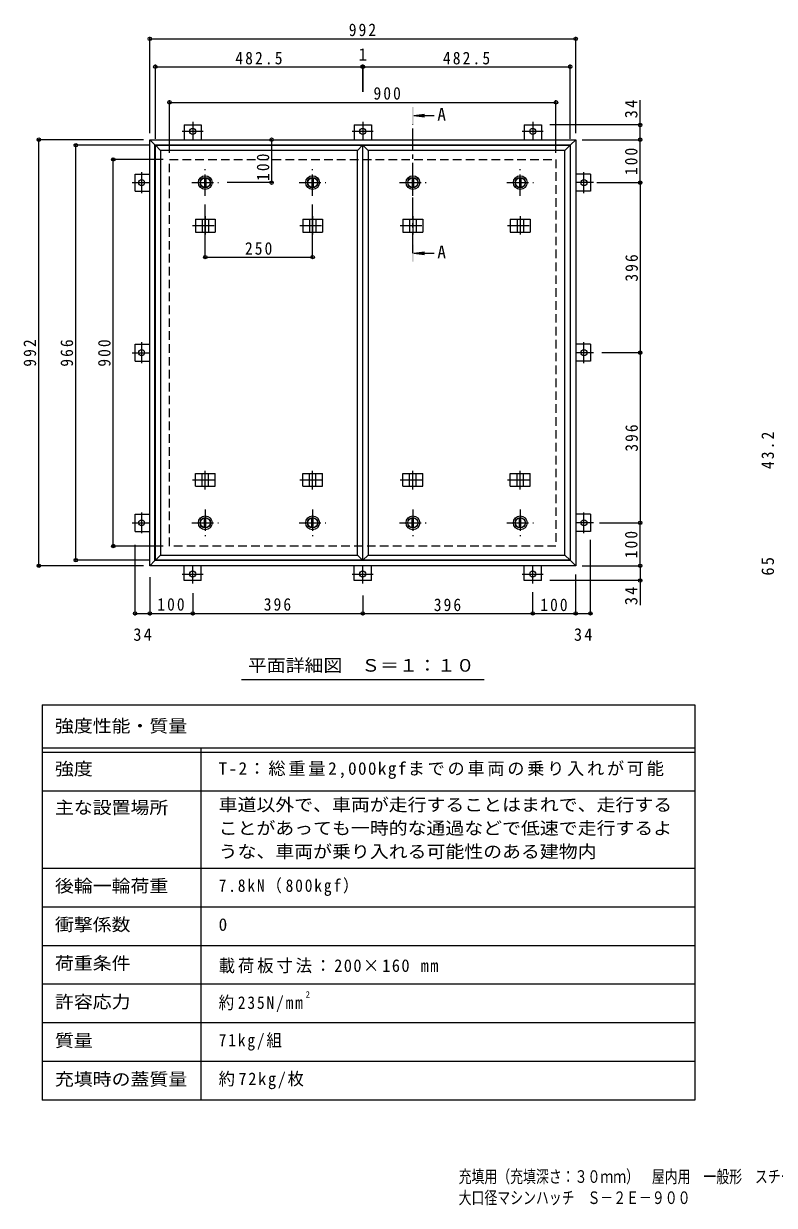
# Model space of a CAD drawing. Units: millimetres at full size, sheet at 1:10, with parts at other scales. Extents: x -1806 to 1894, y -1353 to 1398.
# Drawn here: x -1806 to -57, y -1353 to 1398 of the extents above; entities that cross this region are included whole.
import ezdxf
from ezdxf.enums import TextEntityAlignment as Align

# ---------------------------------------------------------------- set-up
doc = ezdxf.new("R2010")
doc.units = ezdxf.units.MM
doc.header["$LTSCALE"] = 10
doc.header["$PDMODE"] = 32
doc.header["$PDSIZE"] = 8
doc.linetypes.add('CHAIN1', pattern=[8, 5, -1, 1, -1])
doc.linetypes.add('DASHED2', pattern=[3, 2, -1])
for name, color, linetype, lineweight in [('0-1_躯体', 2, 'DASHED2', 9), ('0-2_仕上', 3, 'Continuous', 9), ('0-3_建具', 4, 'Continuous', 9), ('0-5_寸法', 4, 'Continuous', 9), ('0-C', 2, 'Continuous', 9), ('0-E', 3, 'Continuous', 9), ('0-F', 7, 'Continuous', 9), ('D-F', 7, 'Continuous', 9), ('F-5_F-5ﾚｲﾔ', 7, 'Continuous', 9), ('F-F_F-Fﾚｲﾔ', 2, 'Continuous', 9)]:
    doc.layers.add(name, color=color, linetype=linetype, lineweight=lineweight)
doc.styles.add('ＭＳ ゴシック', font='')
doc.styles.get('ＭＳ ゴシック').set_extended_font_data('MS Gothic')

msp = doc.modelspace()

# ---------------------------------------------------------------- linework, layer by layer
at = {"layer": '0-1_躯体'}
for p, q in [((-1466.06, 181.77), (-1466.06, 1081.77)), ((-1466.06, 1081.77), (-566.06, 1081.77)), ((-566.06, 1081.77), (-566.06, 181.77)), ((-566.06, 181.77), (-1466.06, 181.77))]:
    msp.add_line(p, q, dxfattribs=at)
at = {"layer": '0-2_仕上'}
for p, q in [((-1499.06, 1114.77), (-1487.06, 1102.77)), ((-1028.56, 1102.77), (-1016.56, 1114.77)), ((-1028.56, 160.77), (-1028.56, 1102.77)), ((-1016.56, 1114.77), (-1016.56, 148.77)), ((-1015.56, 1114.77), (-1003.56, 1102.77)), ((-545.06, 1102.77), (-533.06, 1114.77)), ((-545.06, 160.77), (-545.06, 1102.77)), ((-533.06, 1114.77), (-533.06, 148.77)), ((-1487.06, 160.77), (-1499.06, 148.77)), ((-1016.56, 148.77), (-1499.06, 148.77)), ((-1487.06, 160.77), (-1028.56, 160.77)), ((-1028.56, 160.77), (-1016.56, 148.77)), ((-1003.56, 160.77), (-1015.56, 148.77)), ((-533.06, 148.77), (-1015.56, 148.77)), ((-1003.56, 160.77), (-545.06, 160.77)), ((-545.06, 160.77), (-533.06, 148.77))]:
    msp.add_line(p, q, dxfattribs=at)
for points in [[(-1499.06, 148.77), (-1499.06, 1114.77), (-1016.56, 1114.77)], [(-1028.56, 1102.77), (-1487.06, 1102.77), (-1487.06, 160.77)], [(-1015.56, 148.77), (-1015.56, 1114.77), (-533.06, 1114.77)], [(-545.06, 1102.77), (-1003.56, 1102.77), (-1003.56, 160.77)]]:
    msp.add_lwpolyline(points, dxfattribs=at)
at = {"layer": '0-3_建具', "color": 2}
for p, q in [((-1512.06, 1127.77), (-1500.06, 1115.77)), ((-1512.06, 135.77), (-1512.06, 1127.77)), ((-1512.06, 1127.77), (-520.06, 1127.77)), ((-1500.06, 147.77), (-1500.06, 1115.77)), ((-1500.06, 1115.77), (-532.06, 1115.77)), ((-532.06, 1115.77), (-520.06, 1127.77)), ((-532.06, 147.77), (-532.06, 1115.77)), ((-520.06, 1127.77), (-520.06, 135.77)), ((-1500.06, 147.77), (-1512.06, 135.77)), ((-532.06, 147.77), (-1500.06, 147.77)), ((-532.06, 147.77), (-520.06, 135.77)), ((-520.06, 135.77), (-1512.06, 135.77))]:
    msp.add_line(p, q, dxfattribs=at)
at = {"layer": '0-3_建具'}
for p, q in [((-1405.9, 942.77), (-1405.9, 912.77)), ((-1405.9, 942.77), (-1359.72, 942.77)), ((-1390.31, 942.77), (-1390.31, 912.77)), ((-1375.31, 942.77), (-1375.31, 912.77)), ((-1359.72, 942.77), (-1359.72, 912.77)), ((-1155.9, 942.77), (-1155.9, 912.77)), ((-1155.9, 942.77), (-1109.72, 942.77)), ((-1140.31, 942.77), (-1140.31, 912.77)), ((-1125.31, 942.77), (-1125.31, 912.77)), ((-1109.72, 942.77), (-1109.72, 912.77)), ((-922.4, 942.77), (-922.4, 912.77)), ((-922.4, 942.77), (-876.22, 942.77)), ((-906.81, 942.77), (-906.81, 912.77)), ((-891.81, 942.77), (-891.81, 912.77)), ((-876.22, 942.77), (-876.22, 912.77)), ((-672.4, 942.77), (-672.4, 912.77)), ((-672.4, 942.77), (-626.22, 942.77)), ((-656.81, 942.77), (-656.81, 912.77)), ((-641.81, 942.77), (-641.81, 912.77)), ((-626.22, 942.77), (-626.22, 912.77)), ((-1405.9, 912.77), (-1359.72, 912.77)), ((-1155.9, 912.77), (-1109.72, 912.77)), ((-922.4, 912.77), (-876.22, 912.77)), ((-672.4, 912.77), (-626.22, 912.77)), ((-1405.9, 320.77), (-1405.9, 350.77)), ((-1405.9, 350.77), (-1359.72, 350.77)), ((-1390.31, 320.77), (-1390.31, 350.77)), ((-1375.31, 320.77), (-1375.31, 350.77)), ((-1359.72, 320.77), (-1359.72, 350.77)), ((-1155.9, 320.77), (-1155.9, 350.77)), ((-1155.9, 350.77), (-1109.72, 350.77)), ((-1140.31, 320.77), (-1140.31, 350.77)), ((-1125.31, 320.77), (-1125.31, 350.77)), ((-1109.72, 320.77), (-1109.72, 350.77)), ((-922.4, 320.77), (-922.4, 350.77)), ((-922.4, 350.77), (-876.22, 350.77)), ((-906.81, 320.77), (-906.81, 350.77)), ((-891.81, 320.77), (-891.81, 350.77)), ((-876.22, 320.77), (-876.22, 350.77)), ((-672.4, 320.77), (-672.4, 350.77)), ((-672.4, 350.77), (-626.22, 350.77)), ((-656.81, 320.77), (-656.81, 350.77)), ((-641.81, 320.77), (-641.81, 350.77)), ((-626.22, 320.77), (-626.22, 350.77)), ((-1405.9, 320.77), (-1359.72, 320.77)), ((-1155.9, 320.77), (-1109.72, 320.77)), ((-922.4, 320.77), (-876.22, 320.77)), ((-672.4, 320.77), (-626.22, 320.77))]:
    msp.add_line(p, q, dxfattribs=at)
at = {"layer": '0-3_建具', "linetype": 'CHAIN1'}
for p, q in [((-1382.81, 949.89), (-1382.81, 906.65)), ((-1132.81, 949.89), (-1132.81, 906.65)), ((-899.31, 949.89), (-899.31, 906.65)), ((-649.31, 949.89), (-649.31, 906.65)), ((-1412.22, 927.77), (-1353.4, 927.77)), ((-1162.22, 927.77), (-1103.4, 927.77)), ((-928.72, 927.77), (-869.9, 927.77)), ((-678.72, 927.77), (-619.9, 927.77)), ((-1412.22, 335.77), (-1353.4, 335.77)), ((-1382.81, 313.65), (-1382.81, 356.89)), ((-1162.22, 335.77), (-1103.4, 335.77)), ((-1132.81, 313.65), (-1132.81, 356.89)), ((-928.72, 335.77), (-869.9, 335.77)), ((-899.31, 313.65), (-899.31, 356.89)), ((-678.72, 335.77), (-619.9, 335.77)), ((-649.31, 313.65), (-649.31, 356.89))]:
    msp.add_line(p, q, dxfattribs=at)
at = {"layer": '0-5_寸法'}
for p, q in [((-897.31, 1183.99), (-872.53, 1187.25)), ((-897.31, 1183.99), (-872.53, 1180.72)), ((-897.31, 1183.99), (-849.85, 1183.99)), ((-897.31, 863.46), (-872.53, 866.72)), ((-897.31, 863.46), (-872.53, 860.2)), ((-897.31, 863.46), (-849.85, 863.46))]:
    msp.add_line(p, q, dxfattribs=at)
at = {"layer": '0-5_寸法', "linetype": 'CHAIN1'}
msp.add_line((-899.31, 863.46), (-899.31, 1163.99), dxfattribs=at)
at = {"layer": '0-5_寸法', "color": 7}
msp.add_line((-1298.59, -129.39), (-733.54, -129.39), dxfattribs=at)
at = {"layer": '0-5_寸法'}
for points in [[(-897.31, 1203.99), (-901.31, 1203.99), (-897.31, 1163.99), (-901.31, 1163.99)], [(-897.31, 843.46), (-901.31, 843.46), (-897.31, 883.46), (-901.31, 883.46)]]:
    msp.add_solid(points, dxfattribs=at)
at = {"layer": '0-C', "linetype": 'CHAIN1'}
for p, q in [((-1382.81, 996.77), (-1382.81, 1058.77)), ((-1132.81, 996.77), (-1132.81, 1058.77)), ((-899.31, 996.77), (-899.31, 1058.77)), ((-649.31, 996.77), (-649.31, 1058.77)), ((-1413.81, 1027.77), (-1351.81, 1027.77)), ((-1163.81, 1027.77), (-1101.81, 1027.77)), ((-930.31, 1027.77), (-868.31, 1027.77)), ((-680.31, 1027.77), (-618.31, 1027.77)), ((-1382.81, 266.77), (-1382.81, 204.77)), ((-1132.81, 266.77), (-1132.81, 204.77)), ((-899.31, 266.77), (-899.31, 204.77)), ((-649.31, 266.77), (-649.31, 204.77)), ((-1413.81, 235.77), (-1351.81, 235.77)), ((-1163.81, 235.77), (-1101.81, 235.77)), ((-930.31, 235.77), (-868.31, 235.77)), ((-680.31, 235.77), (-618.31, 235.77))]:
    msp.add_line(p, q, dxfattribs=at)
at = {"layer": '0-C'}
for p, q in [((-1384.31, 1039.17), (-1384.31, 1016.37)), ((-1381.31, 1039.17), (-1381.31, 1016.37)), ((-1134.31, 1039.17), (-1134.31, 1016.37)), ((-1131.31, 1039.17), (-1131.31, 1016.37)), ((-900.81, 1039.17), (-900.81, 1016.37)), ((-897.81, 1039.17), (-897.81, 1016.37)), ((-650.81, 1039.17), (-650.81, 1016.37)), ((-647.81, 1039.17), (-647.81, 1016.37)), ((-1384.31, 224.37), (-1384.31, 247.17)), ((-1381.31, 224.37), (-1381.31, 247.17)), ((-1134.31, 224.37), (-1134.31, 247.17)), ((-1131.31, 224.37), (-1131.31, 247.17)), ((-900.81, 224.37), (-900.81, 247.17)), ((-897.81, 224.37), (-897.81, 247.17)), ((-650.81, 224.37), (-650.81, 247.17)), ((-647.81, 224.37), (-647.81, 247.17))]:
    msp.add_line(p, q, dxfattribs=at)
for centre, radius in [((-1382.81, 1027.77), 16), ((-1382.81, 1027.77), 12), ((-1382.81, 1027.77), 11.5), ((-1132.81, 1027.77), 16), ((-1132.81, 1027.77), 12), ((-1132.81, 1027.77), 11.5), ((-899.31, 1027.77), 16), ((-899.31, 1027.77), 12), ((-899.31, 1027.77), 11.5), ((-649.31, 1027.77), 16), ((-649.31, 1027.77), 12), ((-649.31, 1027.77), 11.5), ((-1382.81, 235.77), 16), ((-1382.81, 235.77), 12), ((-1132.81, 235.77), 16), ((-1132.81, 235.77), 12), ((-899.31, 235.77), 16), ((-899.31, 235.77), 12), ((-649.31, 235.77), 16), ((-649.31, 235.77), 12), ((-1382.81, 235.77), 11.5), ((-1132.81, 235.77), 11.5), ((-899.31, 235.77), 11.5), ((-649.31, 235.77), 11.5)]:
    msp.add_circle(centre, radius, dxfattribs=at)
at = {"layer": '0-E'}
for p, q in [((-1432.06, 1161.97), (-1392.06, 1161.97)), ((-1432.06, 1161.97), (-1432.06, 1127.77)), ((-1392.06, 1161.97), (-1392.06, 1127.77)), ((-1036.06, 1161.97), (-996.06, 1161.97)), ((-1036.06, 1161.97), (-1036.06, 1127.77)), ((-996.06, 1161.97), (-996.06, 1127.77)), ((-640.06, 1161.97), (-600.06, 1161.97)), ((-640.06, 1161.97), (-640.06, 1127.77)), ((-600.06, 1161.97), (-600.06, 1127.77)), ((-1546.26, 1007.77), (-1546.26, 1047.77)), ((-1546.26, 1047.77), (-1512.06, 1047.77)), ((-485.86, 1047.77), (-520.06, 1047.77)), ((-485.86, 1047.77), (-485.86, 1007.77)), ((-1546.26, 1007.77), (-1512.06, 1007.77)), ((-485.86, 1007.77), (-520.06, 1007.77)), ((-1546.26, 611.77), (-1546.26, 651.77)), ((-1546.26, 651.77), (-1512.06, 651.77)), ((-485.86, 651.77), (-520.06, 651.77)), ((-485.86, 651.77), (-485.86, 611.77)), ((-1546.26, 611.77), (-1512.06, 611.77)), ((-485.86, 611.77), (-520.06, 611.77)), ((-1546.26, 215.77), (-1546.26, 255.77)), ((-1546.26, 255.77), (-1512.06, 255.77)), ((-485.86, 255.77), (-520.06, 255.77)), ((-485.86, 255.77), (-485.86, 215.77)), ((-1546.26, 215.77), (-1512.06, 215.77)), ((-485.86, 215.77), (-520.06, 215.77)), ((-1432.06, 101.57), (-1432.06, 135.77)), ((-1392.06, 101.57), (-1392.06, 135.77)), ((-1036.06, 101.57), (-1036.06, 135.77)), ((-996.06, 101.57), (-996.06, 135.77)), ((-640.06, 101.57), (-640.06, 135.77)), ((-600.06, 101.57), (-600.06, 135.77)), ((-1392.06, 101.57), (-1432.06, 101.57)), ((-996.06, 101.57), (-1036.06, 101.57)), ((-600.06, 101.57), (-640.06, 101.57))]:
    msp.add_line(p, q, dxfattribs=at)
at = {"layer": '0-E', "linetype": 'CHAIN1'}
for p, q in [((-1412.06, 1168.94), (-1412.06, 1127.77)), ((-1016.06, 1168.94), (-1016.06, 1127.77)), ((-620.06, 1168.94), (-620.06, 1127.77)), ((-1387.69, 1146.97), (-1436.44, 1146.97)), ((-991.68, 1146.97), (-1040.44, 1146.97)), ((-595.68, 1146.97), (-644.44, 1146.97)), ((-1531.26, 1052.15), (-1531.26, 1003.39)), ((-500.86, 1003.39), (-500.86, 1052.15)), ((-1553.24, 1027.77), (-1512.06, 1027.77)), ((-478.89, 1027.77), (-520.06, 1027.77)), ((-1531.26, 656.15), (-1531.26, 607.39)), ((-500.86, 607.39), (-500.86, 656.15)), ((-1553.24, 631.77), (-1512.06, 631.77)), ((-478.89, 631.77), (-520.06, 631.77)), ((-1531.26, 260.15), (-1531.26, 211.39)), ((-500.86, 211.39), (-500.86, 260.15)), ((-1553.24, 235.77), (-1512.06, 235.77)), ((-478.89, 235.77), (-520.06, 235.77)), ((-1436.44, 116.57), (-1387.69, 116.57)), ((-1412.06, 94.6), (-1412.06, 135.77)), ((-1040.44, 116.57), (-991.68, 116.57)), ((-1016.06, 94.6), (-1016.06, 135.77)), ((-644.44, 116.57), (-595.68, 116.57)), ((-620.06, 94.6), (-620.06, 135.77))]:
    msp.add_line(p, q, dxfattribs=at)
at = {"layer": '0-E'}
for centre in [(-1412.06, 1146.97), (-1016.06, 1146.97), (-620.06, 1146.97), (-1531.26, 1027.77), (-500.86, 1027.77), (-1531.26, 631.77), (-500.86, 631.77), (-1531.26, 235.77), (-500.86, 235.77), (-1412.06, 116.57), (-1016.06, 116.57), (-620.06, 116.57)]:
    msp.add_circle(centre, 7, dxfattribs=at)
at = {"layer": '0-F'}
for p, q in [((-1512.06, 1142.77), (-1512.06, 1367.42)), ((-1512.06, 1362.42), (-520.06, 1362.42)), ((-520.06, 1142.77), (-520.06, 1367.42)), ((-1499.06, 1129.77), (-1499.06, 1302.62)), ((-1499.06, 1297.62), (-1016.56, 1297.62)), ((-1016.56, 1300.62), (-1016.56, 1239.29)), ((-1016.56, 1297.62), (-1015.56, 1297.62)), ((-1015.56, 1300.62), (-1015.56, 1239.29)), ((-1015.56, 1297.62), (-533.06, 1297.62)), ((-533.06, 1129.77), (-533.06, 1302.62)), ((-1466.06, 1096.77), (-1466.06, 1219.57)), ((-1466.06, 1214.57), (-566.06, 1214.57)), ((-566.06, 1096.77), (-566.06, 1219.57)), ((-369.91, 1161.97), (-369.91, 1220.04)), ((-364.91, 1161.97), (-580.06, 1161.97)), ((-369.91, 1127.77), (-369.91, 1161.97)), ((-1527.06, 1127.77), (-1775.42, 1127.77)), ((-1770.42, 135.77), (-1770.42, 1127.77)), ((-1514.06, 1114.77), (-1689.38, 1114.77)), ((-1684.38, 148.77), (-1684.38, 1114.77)), ((-1228.43, 1127.77), (-1228.43, 1027.77)), ((-505.06, 1127.77), (-364.91, 1127.77)), ((-369.91, 1027.77), (-369.91, 1127.77)), ((-1481.06, 1081.77), (-1602.01, 1081.77)), ((-1597.01, 181.77), (-1597.01, 1081.77)), ((-1225.43, 1027.77), (-1331.81, 1027.77)), ((-471.14, 1027.77), (-364.91, 1027.77)), ((-369.91, 1027.77), (-369.91, 631.77)), ((-1382.81, 851.47), (-1382.81, 976.77)), ((-1132.81, 851.47), (-1132.81, 976.77)), ((-1382.81, 854.47), (-1132.81, 854.47)), ((-366.91, 631.77), (-458.89, 631.77)), ((-369.91, 631.77), (-369.91, 235.77)), ((-464.55, 235.77), (-364.91, 235.77)), ((-369.91, 135.77), (-369.91, 235.77)), ((-485.86, 21.84), (-485.86, 195.77)), ((-1481.06, 181.77), (-1602.01, 181.77)), ((-1546.26, 19.84), (-1546.26, 184.56)), ((-1514.06, 148.77), (-1689.38, 148.77)), ((-1527.06, 135.77), (-1775.42, 135.77)), ((-520.06, 21.84), (-520.06, 115.77)), ((-505.06, 135.77), (-364.91, 135.77)), ((-369.91, 135.77), (-369.91, 101.57)), ((-1512.06, 109.56), (-1512.06, 19.84)), ((-364.91, 101.57), (-580.06, 101.57)), ((-369.91, 101.57), (-369.91, 44.1)), ((-1412.06, 72.26), (-1412.06, 19.84)), ((-1016.06, 66.42), (-1016.06, 19.84)), ((-620.06, 21.84), (-620.06, 74.6)), ((-1546.26, 24.84), (-1512.06, 24.84)), ((-1512.06, 24.84), (-1412.06, 24.84)), ((-1412.06, 24.84), (-1016.06, 24.84)), ((-1016.06, 24.84), (-620.06, 24.84)), ((-620.06, 24.84), (-520.06, 24.84)), ((-520.06, 24.84), (-485.86, 24.84))]:
    msp.add_line(p, q, dxfattribs=at)
for p in [(-1512.06, 1362.42), (-520.06, 1362.42), (-1499.06, 1297.62), (-1016.56, 1297.62), (-1015.56, 1297.62), (-533.06, 1297.62), (-1466.06, 1214.57), (-566.06, 1214.57), (-369.91, 1161.97), (-1770.42, 1127.77), (-1228.43, 1127.77), (-369.91, 1127.77), (-1684.38, 1114.77), (-1597.01, 1081.77), (-1228.43, 1027.77), (-369.91, 1027.77), (-1382.81, 854.47), (-1132.81, 854.47), (-369.91, 631.77), (-369.91, 235.77), (-1597.01, 181.77), (-1770.42, 135.77), (-1684.38, 148.77), (-369.91, 135.77), (-369.91, 101.57), (-1546.26, 24.84), (-1512.06, 24.84), (-1412.06, 24.84), (-1016.06, 24.84), (-620.06, 24.84), (-520.06, 24.84), (-485.86, 24.84)]:
    msp.add_point(p, dxfattribs=at)
at = {"layer": 'F-5_F-5ﾚｲﾔ'}
for p, q in [((-243, -188), (-243, -1108)), ((-1763, -388), (-243, -388)), ((-1763, -568), (-243, -568))]:
    msp.add_line(p, q, dxfattribs=at)
at = {"layer": 'F-F_F-Fﾚｲﾔ', "color": 7}
for p, q in [((-1763, -188), (-1763, -1108)), ((-1763, -188), (-243, -188)), ((-1763, -288), (-243, -288)), ((-1763, -298), (-243, -298)), ((-1393, -288), (-1393, -1108)), ((-1763, -388), (-243, -388)), ((-1763, -568), (-243, -568)), ((-1763, -658), (-243, -658)), ((-1763, -748), (-243, -748)), ((-243, -838), (-1763, -838)), ((-243, -928), (-1763, -928)), ((-243, -1018), (-1763, -1018)), ((-243, -1108), (-1763, -1108))]:
    msp.add_line(p, q, dxfattribs=at)

# ---------------------------------------------------------------- texts
at = {"layer": '0-5_寸法', "color": 2, "style": 'ＭＳ ゴシック'}
for p in [(-842.28, 1163.59), (-842.28, 843.07)]:
    msp.add_text('A', height=29.33, dxfattribs=at).set_placement(p, align=Align.BOTTOM_LEFT)
at = {"layer": '0-5_寸法', "color": 2, "style": 'ＭＳ ゴシック', "width": 1.1}
msp.add_text('平面詳細図\u3000Ｓ＝１：１０', height=29.33, dxfattribs=at).set_placement((-1283.56, -119.59), align=Align.BOTTOM_LEFT)
at = {"layer": '0-F', "color": 2, "style": 'ＭＳ ゴシック'}
msp.add_text('1', height=29.33, dxfattribs=at).set_placement((-1026.06, 1302.62), align=Align.BOTTOM_LEFT)
at = {"layer": '0-F', "color": 2, "char_height": 29.33, "attachment_point": 7, "style": 'ＭＳ ゴシック'}
for s, insert in [('\\T1.27;\\W0.9;992', (-1048.56, 1368.42)), ('\\T1.28;\\W0.9;482.5', (-1312.81, 1302.62)), ('\\T1.28;\\W0.9;482.5', (-829.31, 1302.62)), ('\\T1.27;\\W0.9;900', (-990.98, 1220.57)), ('\\T1.27;\\W0.9;250', (-1290.31, 859.47)), ('\\T1.27;\\W0.9;100', (-1494.56, 30.84)), ('\\T1.27;\\W0.9;396', (-1246.56, 30.84)), ('\\T1.27;\\W0.9;396', (-850.56, 29.84)), ('\\T1.27;\\W0.9;100', (-602.56, 29.84)), ('\\T1.27;\\W0.95;34', (-1550.41, -39.38)), ('\\T1.27;\\W0.95;34', (-524.21, -39.38))]:
    msp.add_mtext(s, dxfattribs=dict(at, insert=insert))
at = {"layer": '0-F', "color": 2, "char_height": 29.33, "attachment_point": 7, "rotation": 90, "style": 'ＭＳ ゴシック'}
for s, insert in [('\\T1.27;\\W0.95;34', (-375.91, 1177.54)), ('\\T1.27;\\W0.9;100', (-375.91, 1045.27)), ('\\T1.27;\\W0.9;100', (-1233.43, 1031.78)), ('\\T1.27;\\W0.9;396', (-374.91, 797.27)), ('\\T1.27;\\W0.9;992', (-1776.42, 599.27)), ('\\T1.27;\\W0.9;966', (-1690.38, 599.27)), ('\\T1.27;\\W0.9;900', (-1603.01, 599.27)), ('\\T1.27;\\W0.9;396', (-374.91, 401.27)), ('\\T1.27;\\W0.9;100', (-375.91, 153.27)), ('\\T1.27;\\W0.95;34', (-375.91, 44.1))]:
    msp.add_mtext(s, dxfattribs=dict(at, insert=insert))
at = {"layer": 'D-F', "color": 2, "char_height": 29.33, "attachment_point": 7, "rotation": 90, "style": 'ＭＳ ゴシック'}
for s, insert in [('\\T1.28;\\W0.9;43.2', (-57.87, 360.88)), ('\\T1.27;\\W0.95;65', (-57.87, 112.88))]:
    msp.add_mtext(s, dxfattribs=dict(at, insert=insert))
at = {"layer": 'F-5_F-5ﾚｲﾔ', "color": 6, "style": 'ＭＳ ゴシック'}
msp.add_text('2', height=14.66, dxfattribs=at).set_placement((-1148.94, -873.78), align=Align.BOTTOM_LEFT)
at = {"layer": 'F-5_F-5ﾚｲﾔ', "color": 2, "style": 'ＭＳ ゴシック', "width": 0.75}
for s, p in [('充填用（充填深さ：３０ｍｍ）\u3000屋内用\u3000一般形\u3000スチール製\u3000ステンレス目地', (-792.72, -1309.74)), ('大口径マシンハッチ\u3000Ｓ－２Ｅ－９００', (-792.72, -1358.94))]:
    msp.add_text(s, height=29.33, dxfattribs=at).set_placement(p, align=Align.BOTTOM_LEFT)
at = {"layer": 'F-F_F-Fﾚｲﾔ', "style": 'ＭＳ ゴシック', "width": 1.1}
for s, p in [('強度性能・質量', (-1733, -260.57)), ('強度', (-1733, -360.5)), ('主な設置場所', (-1733, -450.5)), ('車道以外で、車両が走行することはまれで、走行する', (-1351.67, -444.07)), ('ことがあっても一時的な通過などで低速で走行するよ', (-1351.67, -498.55)), ('うな、車両が乗り入れる可能性のある建物内', (-1351.67, -553.04)), ('後輪一輪荷重', (-1733, -633)), ('衝撃係数', (-1733, -723)), ('荷重条件', (-1733, -813)), ('許容応力', (-1733, -903)), ('質量', (-1733, -993)), ('充填時の蓋質量', (-1733, -1083))]:
    msp.add_text(s, height=29.33, dxfattribs=at).set_placement(p, align=Align.BOTTOM_LEFT)
at = {"layer": 'F-F_F-Fﾚｲﾔ', "style": 'ＭＳ ゴシック'}
msp.add_text('0', height=29.33, dxfattribs=at).set_placement((-1351.67, -723), align=Align.BOTTOM_LEFT)
at = {"layer": 'F-F_F-Fﾚｲﾔ', "char_height": 29.33, "attachment_point": 7, "style": 'ＭＳ ゴシック'}
for s, insert in [('\\T1.16;T-2：総重量2,000kgfまでの車両の乗り入れが可能', (-1351.67, -360.5)), ('\\T1.24;\\W0.9;7.8kN（800kgf）', (-1351.67, -633)), ('\\T1.18;\\W0.95;載荷板寸法：200×160\\~mm', (-1351.67, -813)), ('\\T1.24;\\W0.9;約235N/mm', (-1351.67, -903)), ('\\T1.24;\\W0.9;71kg/組', (-1351.67, -993)), ('\\T1.21;\\W0.95;約72kg/枚', (-1351.67, -1083))]:
    msp.add_mtext(s, dxfattribs=dict(at, insert=insert))

doc.saveas('drawing.dxf')
